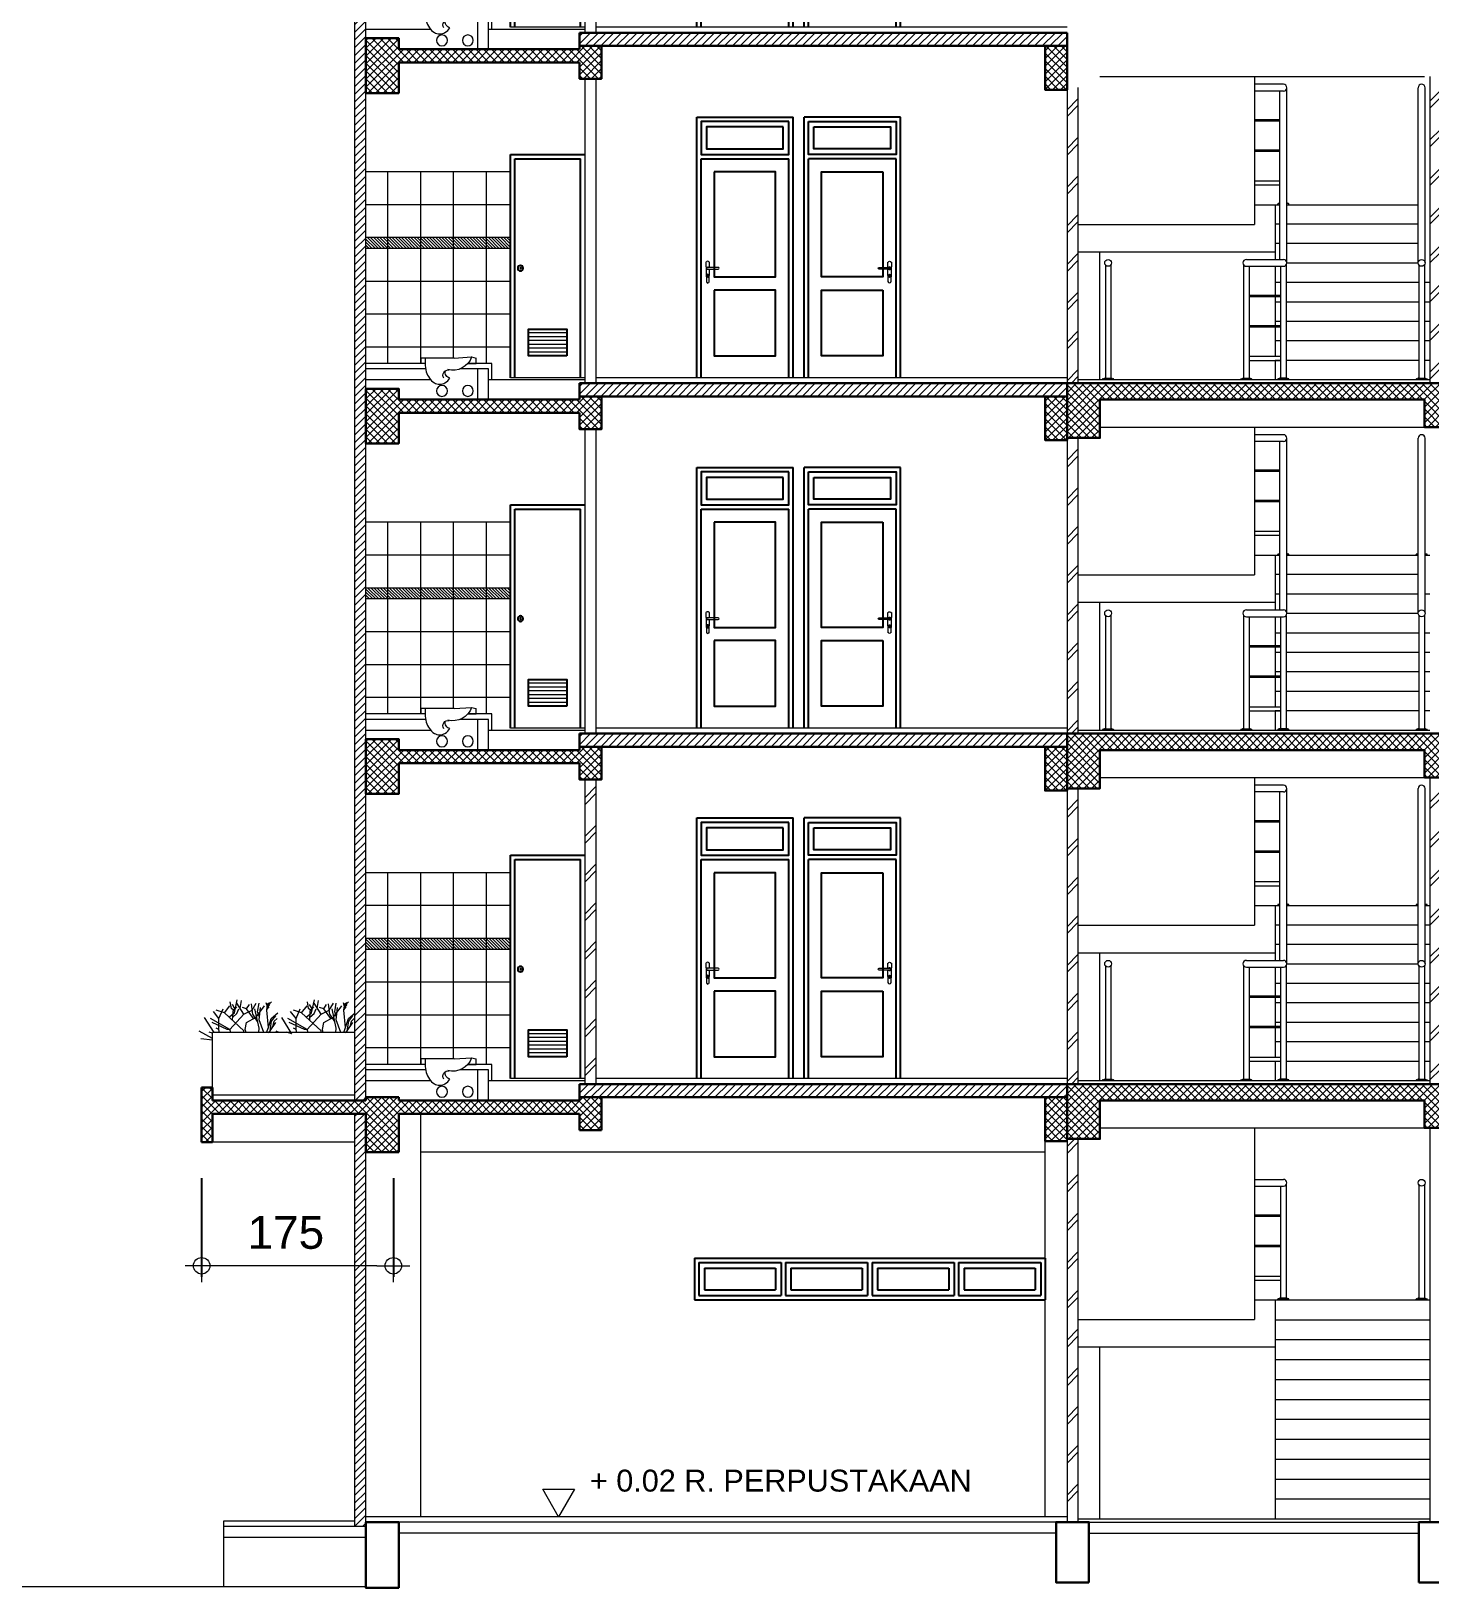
# Model space of a CAD drawing. Header units: millimetres. Extents: x -16 to 103, y -17 to 67.
# Drawn here: x -3.31 to 9.46, y -0.62 to 13.59 of the extents above; entities that cross this region are included whole.
import ezdxf

# ---------------------------------------------------------------- set-up
doc = ezdxf.new("R2010")
doc.units = ezdxf.units.MM
doc.layers.get('defpoints').update_dxf_attribs({"color": 1})
for name, color, linetype, lineweight in [('ars', 11, 'Continuous', 0), ('BLK', 1, 'Continuous', 30), ('lan', 7, 'Continuous', 15), ('POHON', 62, 'Continuous', 0), ('SANITAIR', 15, 'Continuous', 9), ('tem', 5, 'Continuous', 20), ('u', 6, 'Continuous', 20)]:
    doc.layers.add(name, color=color, linetype=linetype, lineweight=lineweight)
doc.layers.add('Kusen', color=30, linetype='Continuous')
doc.styles.add('S', font='simplex', dxfattribs={"width": 0.75})
doc.styles.get("Standard").update_dxf_attribs({"font": 'arial.ttf'})
doc.dimstyles.new('sk-100', dxfattribs={"dimtxt": 0.3, "dimasz": 0.15, "dimexe": 0.1, "dimexo": 0, "dimgap": 0.15, "dimtad": 1, "dimdec": 0, "dimlfac": 100, "dimzin": 0, "dimdsep": 46, "dimtxsty": 'Standard', "dimblk": 'BULAT', "dimcen": 0.09, "dimclrd": 256, "dimclre": 256, "dimclrt": 256, "dimadec": 0, "dimazin": 0, "dimtfac": 1, "dimtdec": 0, "dimtofl": 0, "dimtmove": 0, "dimatfit": 3, "dimldrblk": 'BULAT', "dimfxl": 0, "dimtolj": 1, "dimtzin": 0, "dimlwd": -1, "dimarcsym": 0})
pattern_1 = [(45, (0, 0), (-0.03535534, 0.03535534), []), (135, (0, 0), (-0.03535534, -0.03535534), [])]
pattern_2 = [(45, (0, 3.2), (-0.03535534, 0.03535534), []), (135, (0, 3.2), (-0.03535534, -0.03535534), [])]
pattern_3 = [(45, (0, 6.4), (-0.03535534, 0.03535534), []), (135, (0, 6.4), (-0.03535534, -0.03535534), [])]

# ---------------------------------------------------------------- blocks, each defined once
blk = doc.blocks.new('PEIL')
blk.add_lwpolyline([(-0.188, 0.325), (0.188, 0.325), (0, 0)], close=True)
at = {"style": 'S', "width": 1.1, "flags": 4}
blk.add_attdef('CAT', (0.265, 0.036), '', height=0.2, dxfattribs=at)
blk = doc.blocks.new('BULAT')
for p, q in [((0, -1), (0, 1)), ((-1, 0), (1, 0))]:
    blk.add_line(p, q)
blk.add_circle((0, 0), 0.5)
blk = doc.blocks.new('*D36')
at = {"layer": 'defpoints', "color": 0, "transparency": 16777216}
for p in [(-1.75, 3.116), (0, 3.116), (-1.75, 2.316)]:
    blk.add_point(p, dxfattribs=at)
at = {"layer": 'u', "lineweight": -2, "transparency": 16777216}
for p, q in [((-1.75, 3.116), (-1.75, 2.216)), ((0, 3.116), (0, 2.216))]:
    blk.add_line(p, q, dxfattribs=at)
at = {"layer": 'u', "transparency": 16777216}
blk.add_line((-0.15, 2.316), (-1.6, 2.316), dxfattribs=at)
at = {"layer": 'u', "transparency": 16777216, "xscale": 0.15, "yscale": 0.15, "zscale": 0.15, "rotation": 180}
blk.add_blockref('BULAT', (-1.75, 2.316), dxfattribs=at)
at = {"layer": 'u', "transparency": 16777216, "xscale": 0.15, "yscale": 0.15, "zscale": 0.15}
blk.add_blockref('BULAT', (0, 2.316), dxfattribs=at)
at = {"layer": 'u', "transparency": 16777216, "insert": (-0.981, 2.619), "char_height": 0.3, "attachment_point": 5}
blk.add_mtext('\\A1;175', dxfattribs=at)
blk = doc.blocks.new('GAGANG PINTU')
at = {"ltscale": 0.2}
for points in [[(1350.091, 1379.836), (1350.09, 1379.884), (1350.094, 1379.884, -0.666667), (1350.118, 1379.884), (1350.122, 1379.884), (1350.118, 1379.7), (1350.114, 1379.7, -1), (1350.098, 1379.7), (1350.094, 1379.7), (1350.091, 1379.82)], [(1350.01, 1379.82, -1), (1350.01, 1379.836), (1350.106, 1379.836, -1), (1350.106, 1379.82), (1350.01, 1379.82)]]:
    blk.add_lwpolyline(points, format="xyb", dxfattribs=at)
at = {"lineweight": 0, "ltscale": 0.2}
blk.add_lwpolyline([(1350.102, 1379.758, -3.732051), (1350.11, 1379.758), (1350.11, 1379.748, -1), (1350.102, 1379.748), (1350.102, 1379.758)], format="xyb", dxfattribs=at)
blk.add_lwpolyline([(1350.105, 1379.768), (1350.107, 1379.768), (1350.107, 1379.76), (1350.105, 1379.76)], close=True, dxfattribs=at)
blk.add_circle((1350.106, 1379.764), 0.0072, dxfattribs=at)
blk.add_arc((1350.106, 1379.828), 0.012, 221.8103, 138.1897, dxfattribs=at)
blk = doc.blocks.new('Sswc2')
for p, q in [((-0.465, 0.01), (-0.505, 0)), ((-0.505, -0.05), (-0.505, 0)), ((-0.306, 0), (-0.465, 0.01)), ((-0.306, 0), (0, 0)), ((-0.04, 0), (-0.04, -0.05)), ((0, 0), (0, -0.05)), ((-0.433, -0.05), (-0.505, -0.05)), ((-0.04, -0.05), (0, -0.05))]:
    blk.add_line(p, q)
blk.add_lwpolyline([(-0.04, -0.05, -0.070615), (-0.051, -0.125, -0.082272), (-0.079, -0.184, -0.106848), (-0.125, -0.227, -0.134472), (-0.173, -0.24, -0.134472), (-0.221, -0.227, -0.106848), (-0.267, -0.184, -0.006572)], format="xyb")
for centre, radius, start, end in [((-0.294, 0.069), 0.181, 199.1507, 284.8781), ((-0.277, -0.131), 0.0539, 281.0512, 16.0423), ((-0.254, -0.159), 0.0509, 329.5758, 97.5426)]:
    blk.add_arc(centre, radius, start, end)
blk = doc.blocks.new('typikal-2')
at = {"layer": 'ars', "linetype": 'ByBlock'}
h = blk.add_hatch(dxfattribs=at)
h.set_pattern_fill('_USER', color=256, scale=0.02, angle=45, pattern_type=0)
h.set_pattern_definition([(45, (-15.215, -6.97), (-0.014142136, 0.014142136), [])])
h.paths.add_polyline_path([(6.45, 1.23), (6.45, 1.33), (5.13, 1.33), (5.13, 1.23)])
at = {"layer": 'ars'}
for p, q in [((5.13, 1.93), (6.45, 1.93)), ((5.35, 0.18), (5.35, 1.93)), ((5.65, 0.23), (5.65, 1.93)), ((5.95, 0.18), (5.95, 1.93)), ((6.25, 0.18), (6.25, 1.93)), ((5.13, 1.63), (6.45, 1.63)), ((5.13, 1.33), (6.45, 1.33)), ((5.13, 1.23), (6.45, 1.23)), ((5.13, 0.93), (6.45, 0.93)), ((5.13, 0.63), (6.45, 0.63)), ((4.615, 0.46), (4.965, 0.46)), ((4.615, 0.425), (4.965, 0.425)), ((4.615, 0.39), (4.965, 0.39)), ((4.615, 0.355), (4.965, 0.355)), ((4.615, 0.32), (4.965, 0.32)), ((4.615, 0.285), (4.965, 0.285)), ((5.13, 0.33), (6.45, 0.33))]:
    blk.add_line(p, q, dxfattribs=at)
at = {"layer": 'BLK', "ltscale": 2}
blk.add_line((0.05, 3.08), (0.05, 3.2), dxfattribs=at)
at = {"layer": 'BLK', "linetype": 'Continuous', "ltscale": 2}
for p, q in [((4.5, 3.2), (0.05, 3.2)), ((4.5, 3.2), (4.5, 3.08)), ((4.5, 3.08), (0.05, 3.08))]:
    blk.add_line(p, q, dxfattribs=at)
at = {"layer": 'BLK'}
for points in [[(4.5, 2.93), (6.15, 2.93), (6.15, 2.65), (6.45, 2.65), (6.45, 3.15), (6.15, 3.15), (6.15, 3.05), (4.5, 3.05)], [(4.5, 3.05), (4.5, 3.08), (4.3, 3.08), (4.3, 2.78), (4.5, 2.78), (4.5, 2.93)]]:
    blk.add_lwpolyline(points, dxfattribs=at)
blk.add_lwpolyline([(0.05, 2.68), (0.25, 2.68), (0.25, 3.08), (0.05, 3.08)], close=True, dxfattribs=at)
at = {"layer": 'Kusen'}
for p, q in [((1.57, 0.05), (1.57, 2.43)), ((1.57, 2.43), (2.45, 2.43)), ((2.45, 0.05), (2.45, 2.43)), ((3.43, 2.43), (2.55, 2.43)), ((2.55, 0.05), (2.55, 2.43)), ((3.43, 0.05), (3.43, 2.43)), ((1.61, 0.05), (1.61, 2.05)), ((1.61, 2.05), (2.41, 2.05)), ((2.41, 0.05), (2.41, 2.05)), ((2.59, 0.05), (2.59, 2.05)), ((3.39, 2.05), (2.59, 2.05)), ((3.39, 0.05), (3.39, 2.05)), ((5.13, 2.09), (4.45, 2.09)), ((5.09, 2.05), (4.49, 2.05)), ((4.49, 0.05), (4.49, 2.05)), ((5.09, 0.05), (5.09, 2.05)), ((5.13, 0.05), (5.13, 2.09))]:
    blk.add_line(p, q, dxfattribs=at)
for points in [[(2.41, 2.39), (1.61, 2.39), (1.61, 2.09), (2.41, 2.09)], [(2.36, 2.34), (1.66, 2.34), (1.66, 2.14), (2.36, 2.14)], [(2.59, 2.39), (3.39, 2.39), (3.39, 2.09), (2.59, 2.09)], [(2.64, 2.34), (3.34, 2.34), (3.34, 2.14), (2.64, 2.14)], [(1.73, 1.93), (1.73, 0.97), (2.29, 0.97), (2.29, 1.93)], [(3.27, 1.93), (3.27, 0.97), (2.71, 0.97), (2.71, 1.93)], [(1.73, 0.85), (1.73, 0.25), (2.29, 0.25), (2.29, 0.85)], [(3.27, 0.85), (3.27, 0.25), (2.71, 0.25), (2.71, 0.85)], [(4.615, 0.25), (4.965, 0.25), (4.965, 0.495), (4.615, 0.495)]]:
    blk.add_lwpolyline(points, close=True, dxfattribs=at)
for radius in [0.025, 0.005]:
    blk.add_circle((5.04, 1.05), radius, dxfattribs=at)
at = {"layer": 'lan'}
for p, q in [((5.3, 0.03), (5.3, 0.18)), ((5.3, 0.18), (5.52, 0.18)), ((5.91, 0.18), (6.45, 0.18)), ((0.05, 0.05), (4.35, 0.05)), ((4.45, 0.05), (5.13, 0.05)), ((4.45, 0.03), (5.33, 0.03)), ((5.43, 0.13), (5.592, 0.13)), ((5.858, 0.03), (6.45, 0.03)), ((5.905, 0.13), (6.45, 0.13))]:
    blk.add_line(p, q, dxfattribs=at)
for centre in [(5.52, -0.07), (5.756, -0.07)]:
    blk.add_circle(centre, 0.05, dxfattribs=at)
at = {"layer": 'tem'}
for p, q in [((4.35, 2.78), (4.35, 0)), ((4.45, 0), (4.45, 2.78)), ((5.33, -0.15), (5.33, 0.13)), ((5.33, 0.13), (5.43, 0.13)), ((5.43, -0.15), (5.43, 0.13))]:
    blk.add_line(p, q, dxfattribs=at)
at = {"layer": 'ars', "extrusion": (0, 0, -1), "zscale": -1, "rotation": 359.9999927123874}
blk.add_blockref('GAGANG PINTU', (-1351.776, -1378.778), dxfattribs=at)
at = {"layer": 'ars', "extrusion": (0, 0, -1), "xscale": -1, "zscale": -1, "rotation": 7.287612593387394e-06}
blk.add_blockref('GAGANG PINTU', (1346.776, -1378.778), dxfattribs=at)
at = {"layer": 'SANITAIR'}
blk.add_blockref('Sswc2', (5.95, 0.23), dxfattribs=at)

msp = doc.modelspace()

# ---------------------------------------------------------------- hatches: boundary and pattern name
at = {"layer": 'ars'}
h = msp.add_hatch(dxfattribs=at)
h.set_pattern_fill('_USER', color=256, scale=0.05, angle=45, pattern_type=0)
h.set_pattern_definition([(45, (1e-14, 3.89), (-0.03535534, 0.03535534), [])])
h.paths.add_polyline_path([(-0.25, 3.825), (-0.35, 3.825), (-0.35, 52.555), (-0.25, 52.555)])
h = msp.add_hatch(dxfattribs=at)
h.set_pattern_fill('_USER', color=256, scale=0.05, angle=45, double=1, pattern_type=0)
h.set_pattern_definition(pattern_3)
h.paths.add_polyline_path([(1.9, 13.455), (1.7, 13.455), (1.7, 13.425), (0.05, 13.425), (0.05, 13.525), (-0.25, 13.525), (-0.25, 13.025), (0.05, 13.025), (0.05, 13.305), (1.7, 13.305), (1.7, 13.155), (1.9, 13.155)])
h = msp.add_hatch(dxfattribs=at)
h.set_pattern_fill('_USER', color=256, scale=0.05, angle=45, pattern_type=0)
h.set_pattern_definition([(45, (0, 6.4), (-0.03535534, 0.03535534), [])])
h.paths.add_polyline_path([(1.7, 13.575), (6.15, 13.575), (6.15, 13.455), (1.7, 13.455)])
h = msp.add_hatch(dxfattribs=at)
h.set_pattern_fill('_USER', color=256, scale=0.05, angle=45, double=1, pattern_type=0)
h.set_pattern_definition(pattern_3)
h.paths.add_polyline_path([(5.95, 13.455), (6.15, 13.455), (6.15, 13.075), (6.15, 13.055), (5.95, 13.055)])
h = msp.add_hatch(dxfattribs=at)
h.set_pattern_fill('TEMBOK', color=256, scale=0.25)
h.set_pattern_definition([(45, (9.51217, 10.525), (-0.176777, 0.176777), []), (45, (9.57467, 10.525), (-0.176777, 0.176777), [])])
h.paths.add_polyline_path([(9.5622, 13.175), (9.4622, 13.175), (9.4622, 10.375), (9.5622, 10.375)])
h = msp.add_hatch(dxfattribs=at)
h.set_pattern_fill('TEMBOK', color=256, scale=0.25)
h.set_pattern_definition([(45, (12.8, 10.33), (-0.176777, 0.176777), []), (45, (12.8625, 10.33), (-0.176777, 0.176777), [])])
h.paths.add_polyline_path([(6.15, 10.375), (6.25, 10.375), (6.25, 13.075), (6.15, 13.075)])
h = msp.add_hatch(dxfattribs=at)
h.set_pattern_fill('_USER', color=256, scale=0.05, angle=45, double=1, pattern_type=0)
h.set_pattern_definition(pattern_2)
h.paths.add_polyline_path([(1.9, 10.255), (1.7, 10.255), (1.7, 10.225), (0.05, 10.225), (0.05, 10.325), (-0.25, 10.325), (-0.25, 9.825), (0.05, 9.825), (0.05, 10.105), (1.7, 10.105), (1.7, 9.955), (1.9, 9.955)])
h = msp.add_hatch(dxfattribs=at)
h.set_pattern_fill('_USER', color=256, scale=0.05, angle=45, pattern_type=0)
h.set_pattern_definition([(45, (0, 3.2), (-0.03535534, 0.03535534), [])])
h.paths.add_polyline_path([(1.7, 10.375), (6.15, 10.375), (6.15, 10.255), (1.7, 10.255)])
h = msp.add_hatch(dxfattribs=at)
h.set_pattern_fill('_USER', color=256, scale=0.05, angle=45, double=1, pattern_type=0)
h.set_pattern_definition(pattern_2)
h.paths.add_polyline_path([(5.95, 10.255), (6.15, 10.255), (6.15, 9.875), (6.15, 9.855), (5.95, 9.855)])
h = msp.add_hatch(dxfattribs=at)
h.set_pattern_fill('_USER', color=256, scale=0.05, angle=45, double=1, pattern_type=0)
h.set_pattern_definition([(45, (0, 6.4), (-0.03535534, 0.03535534), []), (135, (0, 6.4), (-0.03535534, -0.03535534), [])])
h.paths.add_polyline_path([(6.15, 10.375), (6.15, 9.875), (6.45, 9.875), (6.45, 10.225), (9.4122, 10.225), (9.4122, 9.975), (9.6122, 9.975), (9.6122, 10.225), (12.15, 10.225), (12.15, 9.875), (12.45, 9.875), (12.45, 10.375)])
h = msp.add_hatch(dxfattribs=at)
h.set_pattern_fill('TEMBOK', color=256, scale=0.25)
h.set_pattern_definition([(45, (12.8, 7.13), (-0.176777, 0.176777), []), (45, (12.8625, 7.13), (-0.176777, 0.176777), [])])
h.paths.add_polyline_path([(6.15, 7.175), (6.25, 7.175), (6.25, 9.875), (6.15, 9.875)])
h = msp.add_hatch(dxfattribs=at)
h.set_pattern_fill('_USER', color=256, scale=0.05, angle=45, double=1, pattern_type=0)
h.set_pattern_definition(pattern_1)
h.paths.add_polyline_path([(1.7, 6.905), (1.7, 6.755), (1.9, 6.755), (1.9, 7.055), (1.7, 7.055), (1.7, 7.025), (0.05, 7.025), (0.05, 7.125), (-0.25, 7.125), (-0.25, 6.625), (0.05, 6.625), (0.05, 6.905)])
h = msp.add_hatch(dxfattribs=at)
h.set_pattern_fill('_USER', color=256, scale=0.05, angle=45, pattern_type=0)
h.set_pattern_definition([(45, (0, 0), (-0.03535534, 0.03535534), [])])
h.paths.add_polyline_path([(1.7, 7.175), (1.7, 7.055), (6.15, 7.055), (6.15, 7.175)])
h = msp.add_hatch(dxfattribs=at)
h.set_pattern_fill('_USER', color=256, scale=0.05, angle=45, double=1, pattern_type=0)
h.set_pattern_definition([(45, (0, 3.2), (-0.03535534, 0.03535534), []), (135, (0, 3.2), (-0.03535534, -0.03535534), [])])
h.paths.add_polyline_path([(6.15, 7.175), (6.15, 6.675), (6.45, 6.675), (6.45, 7.025), (9.4122, 7.025), (9.4122, 6.775), (9.6122, 6.775), (9.6122, 7.025), (12.15, 7.025), (12.15, 6.675), (12.45, 6.675), (12.45, 7.175)])
h = msp.add_hatch(dxfattribs=at)
h.set_pattern_fill('_USER', color=256, scale=0.05, angle=45, double=1, pattern_type=0)
h.set_pattern_definition(pattern_1)
h.paths.add_polyline_path([(5.95, 7.055), (6.15, 7.055), (6.15, 6.675), (6.15, 6.655), (5.95, 6.655)])
h = msp.add_hatch(dxfattribs=at)
h.set_pattern_fill('TEMBOK', color=256, scale=0.25)
h.set_pattern_definition([(45, (17.2, 4.01), (-0.1767767, 0.1767767), []), (45, (17.2625, 4.01), (-0.1767767, 0.1767767), [])])
h.paths.add_polyline_path([(1.75, 3.975), (1.85, 3.975), (1.85, 6.755), (1.75, 6.755)])
h = msp.add_hatch(dxfattribs=at)
h.set_pattern_fill('TEMBOK', color=256, scale=0.25)
h.set_pattern_definition([(45, (9.51217, 4.125), (-0.176777, 0.176777), []), (45, (9.57467, 4.125), (-0.176777, 0.176777), [])])
h.paths.add_polyline_path([(9.5622, 6.775), (9.4622, 6.775), (9.4622, 3.975), (9.5622, 3.975)])
h = msp.add_hatch(dxfattribs=at)
h.set_pattern_fill('TEMBOK', color=256, scale=0.25)
h.set_pattern_definition([(45, (12.8, 3.93), (-0.176777, 0.176777), []), (45, (12.8625, 3.93), (-0.176777, 0.176777), [])])
h.paths.add_polyline_path([(6.15, 3.975), (6.25, 3.975), (6.25, 6.675), (6.15, 6.675)])
h = msp.add_hatch(dxfattribs=at)
h.set_pattern_fill('_USER', color=256, scale=0.05, angle=45, double=1, pattern_type=0)
h.set_pattern_definition(pattern_1)
h.paths.add_polyline_path([(-1.75, 3.945), (-1.65, 3.945), (-1.65, 3.825), (-0.25, 3.825), (-0.25, 3.855), (0.05, 3.855), (0.05, 3.825), (1.7, 3.825), (1.7, 3.855), (1.9, 3.855), (1.9, 3.555), (1.7, 3.555), (1.7, 3.705), (0.05, 3.705), (0.05, 3.355), (-0.25, 3.355), (-0.25, 3.705), (-1.65, 3.705), (-1.65, 3.445), (-1.75, 3.445)])
h = msp.add_hatch(dxfattribs=at)
h.set_pattern_fill('_USER', color=256, scale=0.05, angle=45, pattern_type=0)
h.set_pattern_definition([(45, (0, -9e-16), (-0.03535534, 0.03535534), [])])
edge = h.paths.add_edge_path()
edge.add_line((1.7, 3.855), (6.15, 3.855))
edge.add_line((6.15, 3.855), (6.15, 3.975))
edge.add_line((6.15, 3.975), (1.7, 3.975))
edge.add_line((1.7, 3.975), (1.7, 3.855))
h = msp.add_hatch(dxfattribs=at)
h.set_pattern_fill('_USER', color=256, scale=0.05, angle=45, double=1, pattern_type=0)
h.set_pattern_definition(pattern_1)
h.paths.add_polyline_path([(5.95, 3.455), (6.15, 3.455), (6.15, 3.475), (6.15, 3.855), (5.95, 3.855)])
h = msp.add_hatch(dxfattribs=at)
h.set_pattern_fill('_USER', color=256, scale=0.05, angle=45, double=1, pattern_type=0)
h.set_pattern_definition(pattern_1)
h.paths.add_polyline_path([(6.15, 3.975), (6.15, 3.475), (6.45, 3.475), (6.45, 3.825), (9.4122, 3.825), (9.4122, 3.575), (9.6122, 3.575), (9.6122, 3.825), (12.15, 3.825), (12.15, 3.475), (12.45, 3.475), (12.45, 3.975)])
h = msp.add_hatch(dxfattribs=at)
h.set_pattern_fill('_USER', color=256, scale=0.05, angle=45, pattern_type=0)
h.set_pattern_definition([(45, (0, 0.005), (-0.03535534, 0.03535534), [])])
h.paths.add_polyline_path([(-0.35, 3.705), (-0.25, 3.705), (-0.25, 3.475), (-0.25, -0.02), (-0.25, -0.065), (-0.35, -0.065)])
h = msp.add_hatch(dxfattribs=at)
h.set_pattern_fill('TEMBOK', color=256, scale=0.25)
h.set_pattern_definition([(45, (12.8, 0.155), (-0.176777, 0.176777), []), (45, (12.8625, 0.155), (-0.176777, 0.176777), [])])
h.paths.add_polyline_path([(6.25, 3.475), (6.15, 3.475), (6.15, -0.025), (6.25, -0.025)])

# ---------------------------------------------------------------- linework, layer by layer
for p, q in [((8.1247, 13.105), (7.8625, 13.105)), ((8.1247, 13.0425), (7.8625, 13.0425)), ((8.0934, 11.505), (8.0934, 13.0425)), ((8.1559, 11.4738), (8.1559, 13.0737)), ((9.3559, 11.4738), (9.3559, 13.0737)), ((9.4184, 11.4738), (9.4184, 13.0737)), ((8.0934, 12.7803), (7.8625, 12.7803)), ((8.0934, 12.7678), (7.8625, 12.7678)), ((8.0934, 12.5035), (7.8625, 12.5035)), ((8.0934, 12.491), (7.8625, 12.491)), ((8.0934, 12.2209), (7.8625, 12.2209)), ((8.0934, 12.1834), (7.8625, 12.1834)), ((8.0734, 12.005), (8.0734, 12.01)), ((8.0934, 12.015), (8.0784, 12.015)), ((8.0934, 12.02), (8.0915, 12.02)), ((8.1578, 12.02), (8.1559, 12.02)), ((8.1709, 12.015), (8.1559, 12.015)), ((8.1759, 12.005), (8.1759, 12.01)), ((6.5, 11.455), (6.5, 10.42)), ((6.55, 11.455), (6.55, 10.42)), ((7.7622, 11.455), (7.7622, 10.42)), ((7.7872, 11.505), (8.1247, 11.505)), ((7.7872, 11.4425), (8.1247, 11.4425)), ((7.8122, 11.4425), (7.8122, 10.42)), ((8.0997, 11.4425), (8.0997, 10.42)), ((8.1497, 11.455), (8.1497, 10.42)), ((9.3622, 11.455), (9.3622, 10.42)), ((9.4122, 11.455), (9.4122, 10.42)), ((7.8122, 11.1803), (8.0997, 11.1803)), ((7.8122, 11.1678), (8.0997, 11.1678)), ((7.8122, 10.9035), (8.0997, 10.9035)), ((7.8122, 10.891), (8.0997, 10.891)), ((7.8122, 10.6209), (8.0997, 10.6209)), ((7.8122, 10.5834), (8.0997, 10.5834)), ((6.4738, 10.405), (6.4738, 10.41)), ((6.4788, 10.415), (6.5713, 10.415)), ((6.4919, 10.42), (6.5581, 10.42)), ((6.5763, 10.405), (6.5763, 10.41)), ((7.7359, 10.405), (7.7359, 10.41)), ((7.7409, 10.415), (7.8334, 10.415)), ((7.754, 10.42), (7.8203, 10.42)), ((7.8384, 10.405), (7.8384, 10.41)), ((8.0734, 10.405), (8.0734, 10.41)), ((8.1709, 10.415), (8.0784, 10.415)), ((8.1578, 10.42), (8.0915, 10.42)), ((8.1759, 10.405), (8.1759, 10.41)), ((9.3359, 10.405), (9.3359, 10.41)), ((9.3409, 10.415), (9.4334, 10.415)), ((9.354, 10.42), (9.4203, 10.42)), ((9.4384, 10.405), (9.4384, 10.41)), ((8.1247, 9.905), (7.8625, 9.905)), ((8.1247, 9.8425), (7.8625, 9.8425)), ((8.0934, 8.305), (8.0934, 9.8425)), ((8.1559, 8.2738), (8.1559, 9.8737)), ((9.3559, 8.2738), (9.3559, 9.8737)), ((9.4184, 8.2738), (9.4184, 9.8737)), ((8.0934, 9.5803), (7.8625, 9.5803)), ((8.0934, 9.5678), (7.8625, 9.5678)), ((8.0934, 9.3035), (7.8625, 9.3035)), ((8.0934, 9.291), (7.8625, 9.291)), ((8.0934, 9.0209), (7.8625, 9.0209)), ((8.0934, 8.9834), (7.8625, 8.9834)), ((8.0934, 8.815), (8.0784, 8.815)), ((8.0934, 8.82), (8.0915, 8.82)), ((8.1578, 8.82), (8.1559, 8.82)), ((8.1709, 8.815), (8.1559, 8.815)), ((9.3559, 8.815), (9.3409, 8.815)), ((9.3559, 8.82), (9.354, 8.82)), ((9.4203, 8.82), (9.4184, 8.82)), ((9.4334, 8.815), (9.4184, 8.815)), ((8.0734, 8.805), (8.0734, 8.81)), ((8.1759, 8.805), (8.1759, 8.81)), ((9.3359, 8.805), (9.3359, 8.81)), ((6.5, 8.255), (6.5, 7.22)), ((6.55, 8.255), (6.55, 7.22)), ((7.7622, 8.255), (7.7622, 7.22)), ((7.7872, 8.305), (8.1247, 8.305)), ((8.1497, 8.255), (8.1497, 7.22)), ((9.3622, 8.255), (9.3622, 7.22)), ((9.4122, 8.255), (9.4122, 7.22)), ((7.7872, 8.2425), (8.1247, 8.2425)), ((7.8122, 8.2425), (7.8122, 7.22)), ((8.0997, 8.2425), (8.0997, 7.22)), ((7.8122, 7.9803), (8.0997, 7.9803)), ((7.8122, 7.9678), (8.0997, 7.9678)), ((7.8122, 7.7035), (8.0997, 7.7035)), ((7.8122, 7.691), (8.0997, 7.691)), ((7.8122, 7.4209), (8.0997, 7.4209)), ((7.8122, 7.3834), (8.0997, 7.3834)), ((6.4738, 7.205), (6.4738, 7.21)), ((6.4788, 7.215), (6.5713, 7.215)), ((6.4919, 7.22), (6.5581, 7.22)), ((6.5763, 7.205), (6.5763, 7.21)), ((7.7359, 7.205), (7.7359, 7.21)), ((7.7409, 7.215), (7.8334, 7.215)), ((7.754, 7.22), (7.8203, 7.22)), ((7.8384, 7.205), (7.8384, 7.21)), ((8.0734, 7.205), (8.0734, 7.21)), ((8.1709, 7.215), (8.0784, 7.215)), ((8.1578, 7.22), (8.0915, 7.22)), ((8.1759, 7.205), (8.1759, 7.21)), ((9.3359, 7.205), (9.3359, 7.21)), ((9.3409, 7.215), (9.4334, 7.215)), ((9.354, 7.22), (9.4203, 7.22)), ((9.4384, 7.205), (9.4384, 7.21)), ((8.1247, 6.705), (7.8625, 6.705)), ((8.1247, 6.6425), (7.8625, 6.6425)), ((8.0934, 5.105), (8.0934, 6.6425)), ((8.1559, 5.0738), (8.1559, 6.6737)), ((9.3559, 5.0738), (9.3559, 6.6737)), ((9.4184, 5.0738), (9.4184, 6.6737)), ((8.0934, 6.3803), (7.8625, 6.3803)), ((8.0934, 6.3678), (7.8625, 6.3678)), ((8.0934, 6.1035), (7.8625, 6.1035)), ((8.0934, 6.091), (7.8625, 6.091)), ((8.0934, 5.8209), (7.8625, 5.8209)), ((8.0934, 5.7834), (7.8625, 5.7834)), ((8.0734, 5.605), (8.0734, 5.61)), ((8.0934, 5.615), (8.0784, 5.615)), ((8.0934, 5.62), (8.0915, 5.62)), ((8.1578, 5.62), (8.1559, 5.62)), ((8.1709, 5.615), (8.1559, 5.615)), ((8.1759, 5.605), (8.1759, 5.61)), ((9.3359, 5.605), (9.3359, 5.61)), ((9.3559, 5.615), (9.3409, 5.615)), ((9.3559, 5.62), (9.354, 5.62)), ((9.4203, 5.62), (9.4184, 5.62)), ((9.4334, 5.615), (9.4184, 5.615)), ((9.4384, 5.605), (9.4384, 5.61)), ((6.5, 5.055), (6.5, 4.02)), ((6.55, 5.055), (6.55, 4.02)), ((7.7622, 5.055), (7.7622, 4.02)), ((7.7872, 5.105), (8.1247, 5.105)), ((7.7872, 5.0425), (8.1247, 5.0425)), ((7.8122, 5.0425), (7.8122, 4.02)), ((8.0997, 5.0425), (8.0997, 4.02)), ((8.1497, 5.055), (8.1497, 4.02)), ((9.3622, 5.055), (9.3622, 4.02)), ((9.4122, 5.055), (9.4122, 4.02)), ((7.8122, 4.7803), (8.0997, 4.7803)), ((7.8122, 4.7678), (8.0997, 4.7678)), ((7.8122, 4.5035), (8.0997, 4.5035)), ((7.8122, 4.491), (8.0997, 4.491)), ((7.8122, 4.2209), (8.0997, 4.2209)), ((7.8122, 4.1834), (8.0997, 4.1834)), ((6.4738, 4.005), (6.4738, 4.01)), ((6.4788, 4.015), (6.5713, 4.015)), ((6.4919, 4.02), (6.5581, 4.02)), ((6.5763, 4.005), (6.5763, 4.01)), ((7.7359, 4.005), (7.7359, 4.01)), ((7.7409, 4.015), (7.8334, 4.015)), ((7.754, 4.02), (7.8203, 4.02)), ((7.8384, 4.005), (7.8384, 4.01)), ((8.0734, 4.005), (8.0734, 4.01)), ((8.1709, 4.015), (8.0784, 4.015)), ((8.1578, 4.02), (8.0915, 4.02)), ((8.1759, 4.005), (8.1759, 4.01)), ((9.3359, 4.005), (9.3359, 4.01)), ((9.3409, 4.015), (9.4334, 4.015)), ((9.354, 4.02), (9.4203, 4.02)), ((9.4384, 4.005), (9.4384, 4.01)), ((7.8622, 3.105), (8.1247, 3.105)), ((7.8622, 3.0425), (8.1247, 3.0425)), ((8.0997, 3.0425), (8.0997, 2.02)), ((8.1497, 3.055), (8.1497, 2.02)), ((9.3622, 3.055), (9.3622, 2.02)), ((9.4122, 3.055), (9.4122, 2.02)), ((7.8622, 2.7803), (8.0997, 2.7803)), ((7.8622, 2.7678), (8.0997, 2.7678)), ((7.8622, 2.5035), (8.0997, 2.5035)), ((7.8622, 2.491), (8.0997, 2.491)), ((7.8622, 2.2209), (8.0997, 2.2209)), ((7.8622, 2.1834), (8.0997, 2.1834)), ((8.0734, 2.005), (8.0734, 2.01)), ((8.1709, 2.015), (8.0784, 2.015)), ((8.1578, 2.02), (8.0915, 2.02)), ((8.1759, 2.005), (8.1759, 2.01)), ((9.3359, 2.005), (9.3359, 2.01)), ((9.3409, 2.015), (9.4334, 2.015)), ((9.354, 2.02), (9.4203, 2.02)), ((9.4384, 2.005), (9.4384, 2.01))]:
    msp.add_line(p, q, dxfattribs=at)
for centre in [(6.525, 11.4738), (9.3872, 11.4738), (6.525, 8.2738), (9.3872, 8.2738), (6.525, 5.0738), (9.3872, 5.0738), (9.3872, 3.0738)]:
    msp.add_circle(centre, 0.0313, dxfattribs=at)
for centre, radius, start, end in [((8.1247, 13.0737), 0.0312, 270, 90), ((9.3872, 13.0737), 0.0313, 0, 180), ((8.0784, 12.01), 0.005, 90, 180), ((8.0915, 12.015), 0.005, 90, 180), ((8.1578, 12.015), 0.005, 0, 90), ((8.1709, 12.01), 0.005, 0, 90), ((7.7872, 11.4738), 0.0312, 90, 270), ((8.1247, 11.4738), 0.0312, 270, 90), ((6.4788, 10.41), 0.005, 90, 180), ((6.4919, 10.415), 0.005, 90, 180), ((6.5581, 10.415), 0.005, 0, 90), ((6.5713, 10.41), 0.005, 0, 90), ((7.7409, 10.41), 0.005, 90, 180), ((7.754, 10.415), 0.005, 90, 180), ((7.8203, 10.415), 0.005, 0, 90), ((7.8334, 10.41), 0.005, 0, 90), ((8.0784, 10.41), 0.005, 90, 180), ((8.0915, 10.415), 0.005, 90, 180), ((8.1578, 10.415), 0.005, 0, 90), ((8.1709, 10.41), 0.005, 0, 90), ((9.3409, 10.41), 0.005, 90, 180), ((9.354, 10.415), 0.005, 90, 180), ((9.4203, 10.415), 0.005, 0, 90), ((9.4334, 10.41), 0.005, 0, 90), ((8.1247, 9.8737), 0.0312, 270, 90), ((9.3872, 9.8737), 0.0313, 0, 180), ((8.0784, 8.81), 0.005, 90, 180), ((8.0915, 8.815), 0.005, 90, 180), ((8.1578, 8.815), 0.005, 0, 90), ((8.1709, 8.81), 0.005, 0, 90), ((9.3409, 8.81), 0.005, 90, 180), ((9.354, 8.815), 0.005, 90, 180), ((9.4203, 8.815), 0.005, 0, 90), ((9.4334, 8.81), 0.005, 0, 90), ((7.7872, 8.2738), 0.0312, 90, 270), ((8.1247, 8.2738), 0.0312, 270, 90), ((6.4788, 7.21), 0.005, 90, 180), ((6.4919, 7.215), 0.005, 90, 180), ((6.5581, 7.215), 0.005, 0, 90), ((6.5713, 7.21), 0.005, 0, 90), ((7.7409, 7.21), 0.005, 90, 180), ((7.754, 7.215), 0.005, 90, 180), ((7.8203, 7.215), 0.005, 0, 90), ((7.8334, 7.21), 0.005, 0, 90), ((8.0784, 7.21), 0.005, 90, 180), ((8.0915, 7.215), 0.005, 90, 180), ((8.1578, 7.215), 0.005, 0, 90), ((8.1709, 7.21), 0.005, 0, 90), ((9.3409, 7.21), 0.005, 90, 180), ((9.354, 7.215), 0.005, 90, 180), ((9.4203, 7.215), 0.005, 0, 90), ((9.4334, 7.21), 0.005, 0, 90), ((8.1247, 6.6737), 0.0312, 270, 90), ((9.3872, 6.6737), 0.0313, 0, 180), ((8.0784, 5.61), 0.005, 90, 180), ((8.0915, 5.615), 0.005, 90, 180), ((8.1578, 5.615), 0.005, 0, 90), ((8.1709, 5.61), 0.005, 0, 90), ((9.3409, 5.61), 0.005, 90, 180), ((9.354, 5.615), 0.005, 90, 180), ((9.4203, 5.615), 0.005, 0, 90), ((9.4334, 5.61), 0.005, 0, 90), ((7.7872, 5.0738), 0.0312, 90, 270), ((8.1247, 5.0738), 0.0312, 270, 90), ((6.4788, 4.01), 0.005, 90, 180), ((6.4919, 4.015), 0.005, 90, 180), ((6.5581, 4.015), 0.005, 0, 90), ((6.5713, 4.01), 0.005, 0, 90), ((7.7409, 4.01), 0.005, 90, 180), ((7.754, 4.015), 0.005, 90, 180), ((7.8203, 4.015), 0.005, 0, 90), ((7.8334, 4.01), 0.005, 0, 90), ((8.0784, 4.01), 0.005, 90, 180), ((8.0915, 4.015), 0.005, 90, 180), ((8.1578, 4.015), 0.005, 0, 90), ((8.1709, 4.01), 0.005, 0, 90), ((9.3409, 4.01), 0.005, 90, 180), ((9.354, 4.015), 0.005, 90, 180), ((9.4203, 4.015), 0.005, 0, 90), ((9.4334, 4.01), 0.005, 0, 90), ((8.1247, 3.0738), 0.0312, 270, 90), ((8.0784, 2.01), 0.005, 90, 180), ((8.0915, 2.015), 0.005, 90, 180), ((8.1578, 2.015), 0.005, 0, 90), ((8.1709, 2.01), 0.005, 0, 90), ((9.3409, 2.01), 0.005, 90, 180), ((9.354, 2.015), 0.005, 90, 180), ((9.4203, 2.015), 0.005, 0, 90), ((9.4334, 2.01), 0.005, 0, 90)]:
    msp.add_arc(centre, radius, start, end, dxfattribs=at)
at = {"layer": 'BLK', "linetype": 'Continuous', "ltscale": 2}
for p, q in [((-1.75, 3.445), (-1.75, 3.945)), ((-1.65, 3.945), (-1.75, 3.945)), ((-1.65, 3.825), (-1.65, 3.945)), ((1.7, 3.975), (6.15, 3.975)), ((1.7, 3.825), (1.7, 3.975)), ((1.7, 3.855), (6.15, 3.855)), ((1.9, 3.855), (1.9, 3.555)), ((5.95, 3.455), (5.95, 3.855)), ((-0.25, 3.825), (-1.65, 3.825)), ((-0.25, 3.825), (-1.65, 3.825)), ((-0.25, 3.705), (-1.65, 3.705)), ((-1.65, 3.445), (-1.65, 3.705)), ((-0.25, 3.705), (-1.65, 3.705)), ((1.7, 3.555), (1.7, 3.705)), ((1.9, 3.555), (1.7, 3.555)), ((-1.65, 3.445), (-1.75, 3.445)), ((6.15, 3.455), (5.95, 3.455))]:
    msp.add_line(p, q, dxfattribs=at)
at = {"layer": 'BLK'}
for p, q in [((-0.25, 3.825), (-0.25, 3.855)), ((-0.25, 3.855), (0.05, 3.855)), ((0.05, 3.855), (0.05, 3.825)), ((-0.25, 3.355), (-0.25, 3.705)), ((0.05, 3.825), (1.7, 3.825)), ((1.7, 3.705), (0.05, 3.705)), ((0.05, 3.705), (0.05, 3.355)), ((0.05, 3.355), (-0.25, 3.355))]:
    msp.add_line(p, q, dxfattribs=at)
for points in [[(6.15, 10.375), (6.15, 9.875), (6.45, 9.875), (6.45, 10.225), (9.4122, 10.225), (9.4122, 9.975), (9.6122, 9.975), (9.6122, 10.225), (12.15, 10.225), (12.15, 9.875), (12.45, 9.875), (12.45, 10.375)], [(6.15, 7.175), (6.15, 6.675), (6.45, 6.675), (6.45, 7.025), (9.4122, 7.025), (9.4122, 6.775), (9.6122, 6.775), (9.6122, 7.025), (12.15, 7.025), (12.15, 6.675), (12.45, 6.675), (12.45, 7.175)], [(6.15, 3.975), (6.15, 3.475), (6.45, 3.475), (6.45, 3.825), (9.4122, 3.825), (9.4122, 3.575), (9.6122, 3.575), (9.6122, 3.825), (12.15, 3.825), (12.15, 3.475), (12.45, 3.475), (12.45, 3.975)]]:
    msp.add_lwpolyline(points, close=True, dxfattribs=at)
at = {"layer": 'BLK', "ltscale": 2}
for points in [[(0.05, -0.625), (-0.25, -0.625), (-0.25, -0.025), (0.05, -0.025)], [(6.35, -0.575), (6.05, -0.575), (6.05, -0.025), (6.35, -0.025)], [(9.3622, -0.575), (9.6622, -0.575), (9.6622, -0.025), (9.3622, -0.025)]]:
    msp.add_lwpolyline(points, close=True, dxfattribs=at)
at = {"layer": 'Kusen', "linetype": 'ByBlock'}
for p, q in [((2.75, 2.385), (5.95, 2.385)), ((2.75, 2.385), (2.75, 2.005)), ((2.79, 2.345), (2.79, 2.045)), ((2.79, 2.345), (3.54, 2.345)), ((2.84, 2.295), (2.84, 2.095)), ((2.84, 2.295), (3.49, 2.295)), ((3.49, 2.295), (3.49, 2.095)), ((3.54, 2.345), (3.54, 2.045)), ((3.58, 2.345), (3.58, 2.045)), ((3.58, 2.345), (4.33, 2.345)), ((3.63, 2.295), (3.63, 2.095)), ((3.63, 2.295), (4.28, 2.295)), ((4.28, 2.295), (4.28, 2.095)), ((4.33, 2.345), (4.33, 2.045)), ((4.37, 2.345), (4.37, 2.045)), ((4.37, 2.345), (5.12, 2.345)), ((4.42, 2.295), (4.42, 2.095)), ((4.42, 2.295), (5.07, 2.295)), ((5.07, 2.295), (5.07, 2.095)), ((5.12, 2.345), (5.12, 2.045)), ((5.16, 2.345), (5.16, 2.045)), ((5.16, 2.345), (5.91, 2.345)), ((5.21, 2.295), (5.21, 2.095)), ((5.21, 2.295), (5.86, 2.295)), ((5.86, 2.295), (5.86, 2.095)), ((5.91, 2.345), (5.91, 2.045)), ((5.95, 2.385), (5.95, 2.005)), ((2.75, 2.005), (5.95, 2.005)), ((2.79, 2.045), (3.54, 2.045)), ((2.84, 2.095), (3.49, 2.095)), ((3.58, 2.045), (4.33, 2.045)), ((3.63, 2.095), (4.28, 2.095)), ((4.37, 2.045), (5.12, 2.045)), ((4.42, 2.095), (5.07, 2.095)), ((5.16, 2.045), (5.91, 2.045)), ((5.21, 2.095), (5.86, 2.095))]:
    msp.add_line(p, q, dxfattribs=at)
at = {"layer": 'lan'}
for p, q in [((6.45, 13.175), (9.4122, 13.175)), ((7.8625, 13.175), (7.8625, 11.825)), ((7.8625, 12.005), (8.0934, 12.005)), ((8.0497, 12.005), (8.0497, 11.505)), ((8.1559, 12.005), (9.3559, 12.005)), ((6.25, 11.825), (7.8625, 11.825)), ((8.0934, 11.8272), (8.0497, 11.8272)), ((9.3559, 11.8272), (8.1559, 11.8272)), ((6.25, 11.575), (8.0497, 11.575)), ((8.0934, 11.6494), (8.0497, 11.6494)), ((9.3559, 11.6494), (8.1559, 11.6494)), ((8.0497, 11.4425), (8.0497, 11.1803)), ((9.3559, 11.4717), (8.1559, 11.4717)), ((8.0997, 11.2939), (8.0497, 11.2939)), ((9.3622, 11.2939), (8.1497, 11.2939)), ((9.4622, 11.2939), (9.4122, 11.2939)), ((8.0497, 11.1678), (8.0497, 10.9035)), ((8.0997, 11.1161), (8.0497, 11.1161)), ((9.3622, 11.1161), (8.1497, 11.1161)), ((9.4622, 11.1161), (9.4122, 11.1161)), ((8.0997, 10.9383), (8.0497, 10.9383)), ((8.0497, 10.891), (8.0497, 10.6209)), ((9.3622, 10.9383), (8.1497, 10.9383)), ((9.4622, 10.9383), (9.4122, 10.9383)), ((8.0997, 10.7606), (8.0497, 10.7606)), ((9.3622, 10.7606), (8.1497, 10.7606)), ((9.4622, 10.7606), (9.4122, 10.7606)), ((8.0497, 10.5834), (8.0497, 10.405)), ((8.0997, 10.5828), (8.0497, 10.5828)), ((9.3622, 10.5828), (8.1497, 10.5828)), ((9.4622, 10.5828), (9.4122, 10.5828)), ((9.4622, 10.405), (6.25, 10.405)), ((6.45, 9.975), (9.4122, 9.975)), ((6.45, 9.975), (9.4122, 9.975)), ((7.8625, 9.975), (7.8625, 8.625)), ((7.8625, 8.805), (8.0934, 8.805)), ((8.0497, 8.805), (8.0497, 8.305)), ((8.1559, 8.805), (9.3559, 8.805)), ((9.4184, 8.805), (9.4622, 8.805)), ((6.25, 8.625), (7.8625, 8.625)), ((8.0934, 8.6272), (8.0497, 8.6272)), ((9.3559, 8.6272), (8.1559, 8.6272)), ((8.0934, 8.4494), (8.0497, 8.4494)), ((9.3559, 8.4494), (8.1559, 8.4494)), ((9.4622, 8.4494), (9.4184, 8.4494)), ((6.25, 8.375), (8.0497, 8.375)), ((9.3559, 8.2717), (8.1559, 8.2717)), ((8.0497, 8.2425), (8.0497, 7.9803)), ((8.0997, 8.0939), (8.0497, 8.0939)), ((8.0497, 7.9678), (8.0497, 7.7035)), ((9.3622, 8.0939), (8.1497, 8.0939)), ((9.4622, 8.0939), (9.4122, 8.0939)), ((8.0997, 7.9161), (8.0497, 7.9161)), ((9.3622, 7.9161), (8.1497, 7.9161)), ((9.4622, 7.9161), (9.4122, 7.9161)), ((8.0997, 7.7383), (8.0497, 7.7383)), ((8.0497, 7.691), (8.0497, 7.4209)), ((9.3622, 7.7383), (8.1497, 7.7383)), ((9.4622, 7.7383), (9.4122, 7.7383)), ((8.0997, 7.5606), (8.0497, 7.5606)), ((9.3622, 7.5606), (8.1497, 7.5606)), ((9.4622, 7.5606), (9.4122, 7.5606)), ((8.0497, 7.3834), (8.0497, 7.205)), ((8.0997, 7.3828), (8.0497, 7.3828)), ((9.3622, 7.3828), (8.1497, 7.3828)), ((9.4622, 7.3828), (9.4122, 7.3828)), ((9.4622, 7.205), (6.25, 7.205)), ((6.45, 6.775), (9.4122, 6.775)), ((7.8625, 6.775), (7.8625, 5.425)), ((7.8625, 5.605), (8.0934, 5.605)), ((8.0497, 5.605), (8.0497, 5.105)), ((8.1559, 5.605), (9.3559, 5.605)), ((9.4184, 5.605), (9.4622, 5.605)), ((6.25, 5.425), (7.8625, 5.425)), ((8.0934, 5.4272), (8.0497, 5.4272)), ((9.3559, 5.4272), (8.1559, 5.4272)), ((9.4622, 5.4272), (9.4184, 5.4272)), ((6.25, 5.175), (8.0497, 5.175)), ((8.0934, 5.2494), (8.0497, 5.2494)), ((9.3559, 5.2494), (8.1559, 5.2494)), ((9.4622, 5.2494), (9.4184, 5.2494)), ((8.0497, 5.0425), (8.0497, 4.7803)), ((9.3559, 5.0717), (8.1559, 5.0717)), ((8.0997, 4.8939), (8.0497, 4.8939)), ((9.3622, 4.8939), (8.1497, 4.8939)), ((9.4622, 4.8939), (9.4122, 4.8939)), ((8.0497, 4.7678), (8.0497, 4.5035)), ((8.0997, 4.7161), (8.0497, 4.7161)), ((9.3622, 4.7161), (8.1497, 4.7161)), ((9.4622, 4.7161), (9.4122, 4.7161)), ((8.0997, 4.5383), (8.0497, 4.5383)), ((8.0497, 4.491), (8.0497, 4.2209)), ((9.3622, 4.5383), (8.1497, 4.5383)), ((9.4622, 4.5383), (9.4122, 4.5383)), ((8.0997, 4.3606), (8.0497, 4.3606)), ((9.3622, 4.3606), (8.1497, 4.3606)), ((9.4622, 4.3606), (9.4122, 4.3606)), ((8.0497, 4.1834), (8.0497, 4.005)), ((8.0997, 4.1828), (8.0497, 4.1828)), ((9.3622, 4.1828), (8.1497, 4.1828)), ((9.4622, 4.1828), (9.4122, 4.1828)), ((9.4622, 4.005), (6.25, 4.005)), ((6.45, 3.575), (9.4122, 3.575)), ((7.8622, 3.575), (7.8622, 1.825)), ((7.8622, 2.005), (9.4622, 2.005)), ((8.0497, 2.005), (8.0497, 0.005)), ((6.25, 1.825), (7.8622, 1.825)), ((8.0497, 1.8232), (9.4622, 1.8232)), ((6.25, 1.575), (8.0497, 1.575)), ((8.0497, 1.6414), (9.4622, 1.6414)), ((8.0497, 1.4595), (9.4622, 1.4595)), ((8.0497, 1.2777), (9.4622, 1.2777)), ((8.0497, 1.0959), (9.4622, 1.0959)), ((8.0497, 0.9141), (9.4622, 0.9141)), ((8.0497, 0.7323), (9.4622, 0.7323)), ((8.0497, 0.5505), (9.4622, 0.5505)), ((8.0497, 0.3686), (9.4622, 0.3686)), ((8.0497, 0.1868), (9.4622, 0.1868)), ((6.15, 0.025), (-0.25, 0.025)), ((6.25, 0.005), (9.4622, 0.005)), ((-0.35, -0.015), (-1.55, -0.015)), ((-1.55, -0.015), (-1.55, -0.615)), ((-0.25, -0.065), (-1.55, -0.065)), ((6.05, -0.025), (0.05, -0.025)), ((6.05, -0.125), (0.05, -0.125)), ((6.25, -0.025), (9.3622, -0.025)), ((6.35, -0.125), (9.3622, -0.125)), ((-0.25, -0.165), (-1.55, -0.165)), ((-0.25, -0.615), (-7.6, -0.615))]:
    msp.add_line(p, q, dxfattribs=at)
at = {"layer": 'lan', "linetype": 'ByBlock'}
for p, q in [((-1.65, 3.945), (-1.65, 4.445)), ((-0.35, 4.445), (-1.65, 4.445)), ((-0.35, 3.875), (-1.65, 3.875)), ((-0.35, 3.445), (-1.65, 3.445))]:
    msp.add_line(p, q, dxfattribs=at)
at = {"layer": 'POHON'}
for p, q in [((-1.4782, 4.6654), (-1.4894, 4.7251)), ((-1.4468, 4.6613), (-1.4685, 4.7025)), ((-1.4509, 4.6263), (-1.4252, 4.7437)), ((-1.3647, 4.6124), (-1.4279, 4.7134)), ((-1.3995, 4.6654), (-1.3866, 4.7395)), ((-1.3395, 4.6629), (-1.3142, 4.7008)), ((-1.2838, 4.6119), (-1.2951, 4.7066)), ((-1.2889, 4.6503), (-1.2511, 4.7134)), ((-1.2389, 4.6345), (-1.226, 4.7128)), ((-1.1634, 4.721), (-1.1521, 4.686)), ((-1.1553, 4.6489), (-1.1473, 4.7066)), ((-1.1505, 4.6716), (-1.1264, 4.7004)), ((-1.1489, 4.6901), (-1.1136, 4.7251)), ((-1.1473, 4.7066), (-1.128, 4.721)), ((-0.7737, 4.6654), (-0.7849, 4.7251)), ((-0.7423, 4.6613), (-0.764, 4.7025)), ((-0.7463, 4.6263), (-0.7207, 4.7437)), ((-0.6602, 4.6124), (-0.7234, 4.7134)), ((-0.6949, 4.6654), (-0.6821, 4.7395)), ((-0.6349, 4.6629), (-0.6097, 4.7008)), ((-0.5793, 4.6119), (-0.5906, 4.7066)), ((-0.5844, 4.6503), (-0.5465, 4.7134)), ((-0.5343, 4.6345), (-0.5215, 4.7128)), ((-0.4588, 4.721), (-0.4476, 4.686)), ((-0.4508, 4.6489), (-0.4428, 4.7066)), ((-0.446, 4.6716), (-0.4219, 4.7004)), ((-0.4444, 4.6901), (-0.4091, 4.7251)), ((-0.4428, 4.7066), (-0.4235, 4.721)), ((-1.6359, 4.445), (-1.7225, 4.5833)), ((-1.4911, 4.4734), (-1.6679, 4.5745)), ((-1.5921, 4.5745), (-1.6426, 4.6376)), ((-1.5416, 4.625), (-1.6174, 4.6503)), ((-1.5921, 4.5745), (-1.5542, 4.6629)), ((-1.5921, 4.4734), (-1.5921, 4.5745)), ((-1.5416, 4.625), (-1.4911, 4.6882)), ((-1.3647, 4.4608), (-1.5416, 4.625)), ((-1.5007, 4.5851), (-1.4509, 4.6263)), ((-1.4911, 4.4734), (-1.3647, 4.6124)), ((-1.4573, 4.6469), (-1.4782, 4.6654)), ((-1.4669, 4.5563), (-1.4637, 4.6407)), ((-1.4653, 4.5872), (-1.4284, 4.6201)), ((-1.4637, 4.6407), (-1.43, 4.6819)), ((-1.4284, 4.6201), (-1.4091, 4.6633)), ((-1.3395, 4.6629), (-1.3774, 4.6755)), ((-1.3647, 4.6124), (-1.2889, 4.6503)), ((-1.2763, 4.5745), (-1.3395, 4.6629)), ((-1.3395, 4.5366), (-1.2511, 4.5871)), ((-1.2389, 4.548), (-1.2838, 4.6139)), ((-1.2258, 4.4861), (-1.2637, 4.6629)), ((-1.2511, 4.5871), (-1.1753, 4.6882)), ((-1.2228, 4.5872), (-1.2389, 4.6345)), ((-1.2258, 4.5618), (-1.2132, 4.6755)), ((-1.1833, 4.445), (-1.2258, 4.5618)), ((-1.1409, 4.4924), (-1.1553, 4.6489)), ((-1.1537, 4.6551), (-1.1345, 4.6819)), ((-1.1409, 4.4924), (-1.1152, 4.5727)), ((-1.1247, 4.4608), (-1.1121, 4.5492)), ((-1.1152, 4.5727), (-1.0542, 4.6263)), ((-1.1121, 4.5492), (-1.0742, 4.5997)), ((-1.0995, 4.4987), (-1.0868, 4.5492)), ((-1.0868, 4.5492), (-1.0616, 4.5745)), ((-0.9255, 4.4355), (-1.018, 4.5833)), ((-0.7865, 4.4734), (-0.9634, 4.5745)), ((-0.8876, 4.5745), (-0.9381, 4.6376)), ((-0.8371, 4.625), (-0.9128, 4.6503)), ((-0.8876, 4.5745), (-0.8497, 4.6629)), ((-0.8876, 4.4734), (-0.8876, 4.5745)), ((-0.8371, 4.625), (-0.7865, 4.6882)), ((-0.6602, 4.4608), (-0.8371, 4.625)), ((-0.7961, 4.5851), (-0.7463, 4.6263)), ((-0.7865, 4.4734), (-0.6602, 4.6124)), ((-0.7528, 4.6469), (-0.7737, 4.6654)), ((-0.7624, 4.5563), (-0.7592, 4.6407)), ((-0.7608, 4.5872), (-0.7239, 4.6201)), ((-0.7592, 4.6407), (-0.7255, 4.6819)), ((-0.7239, 4.6201), (-0.7046, 4.6633)), ((-0.6349, 4.6629), (-0.6728, 4.6755)), ((-0.6602, 4.6124), (-0.5844, 4.6503)), ((-0.5718, 4.5745), (-0.6349, 4.6629)), ((-0.6349, 4.5366), (-0.5465, 4.5871)), ((-0.5343, 4.548), (-0.5793, 4.6139)), ((-0.5213, 4.4861), (-0.5592, 4.6629)), ((-0.5465, 4.5871), (-0.4707, 4.6882)), ((-0.5183, 4.5872), (-0.5343, 4.6345)), ((-0.5213, 4.5618), (-0.5086, 4.6755)), ((-0.4788, 4.445), (-0.5213, 4.5618)), ((-0.4364, 4.4924), (-0.4508, 4.6489)), ((-0.4492, 4.6551), (-0.4299, 4.6819)), ((-0.4364, 4.4924), (-0.4107, 4.5727)), ((-0.4202, 4.4608), (-0.4076, 4.5492)), ((-0.4107, 4.5727), (-0.3496, 4.6263)), ((-0.4076, 4.5492), (-0.3697, 4.5997)), ((-0.3949, 4.4987), (-0.3823, 4.5492)), ((-0.3823, 4.5492), (-0.3571, 4.5745)), ((-1.65, 4.3907), (-1.7727, 4.4598)), ((-1.65, 4.4405), (-1.6805, 4.4482)), ((-1.5163, 4.4734), (-1.6553, 4.5366)), ((-1.5921, 4.4734), (-1.6174, 4.4861)), ((-1.5858, 4.445), (-1.5921, 4.4734)), ((-1.4911, 4.4734), (-1.5163, 4.4734)), ((-1.4827, 4.445), (-1.4911, 4.4734)), ((-1.3665, 4.445), (-1.3647, 4.4608)), ((-1.3521, 4.4734), (-1.3395, 4.5366)), ((-1.345, 4.445), (-1.3521, 4.4734)), ((-1.2284, 4.445), (-1.2258, 4.4861)), ((-1.1572, 4.445), (-1.1409, 4.4924)), ((-1.1437, 4.445), (-1.1247, 4.4608)), ((-1.1247, 4.4608), (-1.0742, 4.5366)), ((-1.0419, 4.445), (-1.0682, 4.4598)), ((-0.9255, 4.4355), (-0.976, 4.4482)), ((-0.8118, 4.4734), (-0.9507, 4.5366)), ((-0.8876, 4.4734), (-0.9128, 4.4861)), ((-0.8813, 4.445), (-0.8876, 4.4734)), ((-0.7865, 4.4734), (-0.8118, 4.4734)), ((-0.7782, 4.445), (-0.7865, 4.4734)), ((-0.662, 4.445), (-0.6602, 4.4608)), ((-0.6476, 4.4734), (-0.6349, 4.5366)), ((-0.6405, 4.445), (-0.6476, 4.4734)), ((-0.5238, 4.445), (-0.5213, 4.4861)), ((-0.4527, 4.445), (-0.4364, 4.4924)), ((-0.4392, 4.445), (-0.4202, 4.4608)), ((-0.4202, 4.4608), (-0.3697, 4.5366)), ((-1.65, 4.3759), (-1.7586, 4.3877))]:
    msp.add_line(p, q, dxfattribs=at)
at = {"layer": 'tem', "ltscale": 2}
for p, q in [((-0.35, 3.825), (-0.35, 52.555)), ((-0.25, 3.825), (-0.25, 52.555)), ((-0.35, -0.065), (-0.35, 3.705)), ((-0.25, -0.025), (-0.25, 3.705)), ((0.25, 0.025), (0.25, 3.705)), ((5.95, 0.025), (5.95, 3.455)), ((5.95, 3.355), (0.25, 3.355)), ((5.95, 3.355), (0.25, 3.355))]:
    msp.add_line(p, q, dxfattribs=at)
at = {"layer": 'tem'}
for p, q in [((9.4622, 13.175), (9.4622, 10.375)), ((6.15, 13.075), (6.15, 10.375)), ((6.25, 13.075), (6.25, 10.375)), ((6.15, 9.875), (6.15, 7.175)), ((6.25, 9.875), (6.25, 7.175)), ((9.4622, 6.775), (9.4622, 3.975)), ((6.15, 6.675), (6.15, 3.975)), ((6.25, 6.675), (6.25, 3.975)), ((9.4622, 3.575), (9.4622, -0.025)), ((6.15, 3.475), (6.15, -0.025)), ((6.25, 3.475), (6.25, -0.025))]:
    msp.add_line(p, q, dxfattribs=at)
at = {"layer": 'tem', "linetype": 'Continuous', "ltscale": 2}
for p, q in [((6.45, 10.405), (6.45, 11.575)), ((6.45, 7.205), (6.45, 8.375)), ((6.45, 4.005), (6.45, 5.175)), ((5.95, 0.025), (5.95, 3.455)), ((6.45, 0.005), (6.45, 1.575))]:
    msp.add_line(p, q, dxfattribs=at)

# ---------------------------------------------------------------- block references
at = {"layer": 'lan', "xscale": -1}
for p in [(6.2, 13.575), (6.2, 10.375), (6.2, 7.175), (6.2, 3.975)]:
    msp.add_blockref('typikal-2', p, dxfattribs=at)
at = {"layer": 'lan', "linetype": 'ByBlock'}
ref = msp.add_blockref('PEIL', (1.5084, 0.025), dxfattribs=dict(at, xscale=0.769800358919501, yscale=0.769800358919501, zscale=0.769800358919501))
ref.add_attrib('CAT', '+ 0.02 R. PERPUSTAKAAN', (1.7941, 0.2542), dxfattribs={"layer": '0', "height": 0.2, "flags": 4})

# ---------------------------------------------------------------- dimensions: what is measured, and where the dimension line sits
at = {"layer": 'u'}
dim = msp.add_linear_dim(base=(-1.75, 2.3157), p1=(0, 3.1157), p2=(-1.75, 3.1157), angle=180, dimstyle='sk-100', dxfattribs=at)
dim.commit()
dim.dimension.update_dxf_attribs({"geometry": '*D36', "text_midpoint": (-0.9813, 2.3157), "dimtype": 160})

doc.saveas('drawing.dxf')
